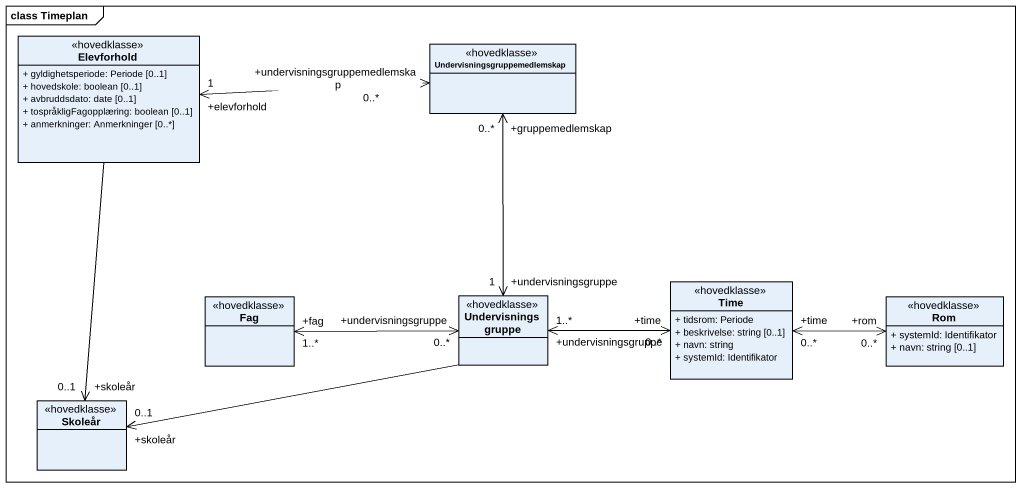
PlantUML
@startuml
mainframe class Timeplan
hide circle
hide empty members
skinparam classAttributeIconSize 0
class Elevforhold <<hovedklasse>> {
  + gyldighetsperiode: Periode [0..1]
  + hovedskole: boolean [0..1]
  + avbruddsdato: date [0..1]
  + tospråkligFagopplæring: boolean [0..1]
  + anmerkninger: Anmerkninger [0..*]
}
class "Undervisningsgruppemedlemskap" as Undervisningsgruppemedlemska <<hovedklasse>>
class Fag <<hovedklasse>>
class Undervisningsgruppe <<hovedklasse>>
class Time <<hovedklasse>> {
  + tidsrom: Periode
  + beskrivelse: string [0..1]
  + navn: string
  + systemId: Identifikator
}
class Rom <<hovedklasse>> {
  + systemId: Identifikator
  + navn: string [0..1]
}
class Skoleår <<hovedklasse>>
Elevforhold --> "+skoleår\n0..1" Skoleår
Undervisningsgruppemedlemska "+undervisningsgruppemedlemskap\n0..*" <-left-> "+elevforhold\n1" Elevforhold
Undervisningsgruppemedlemska "+gruppemedlemskap\n0..*" <--> "+undervisningsgruppe\n1" Undervisningsgruppe
Undervisningsgruppe "+undervisningsgruppe\n0..*" <-left-> "+fag\n1..*" Fag
Undervisningsgruppe -left-> "+skoleår\n0..1" Skoleår
Time "+time\n0..*" <-left-> "+undervisningsgruppe\n1..*" Undervisningsgruppe
Rom "+rom\n0..*" <-left-> "+time\n0..*" Time
@enduml
